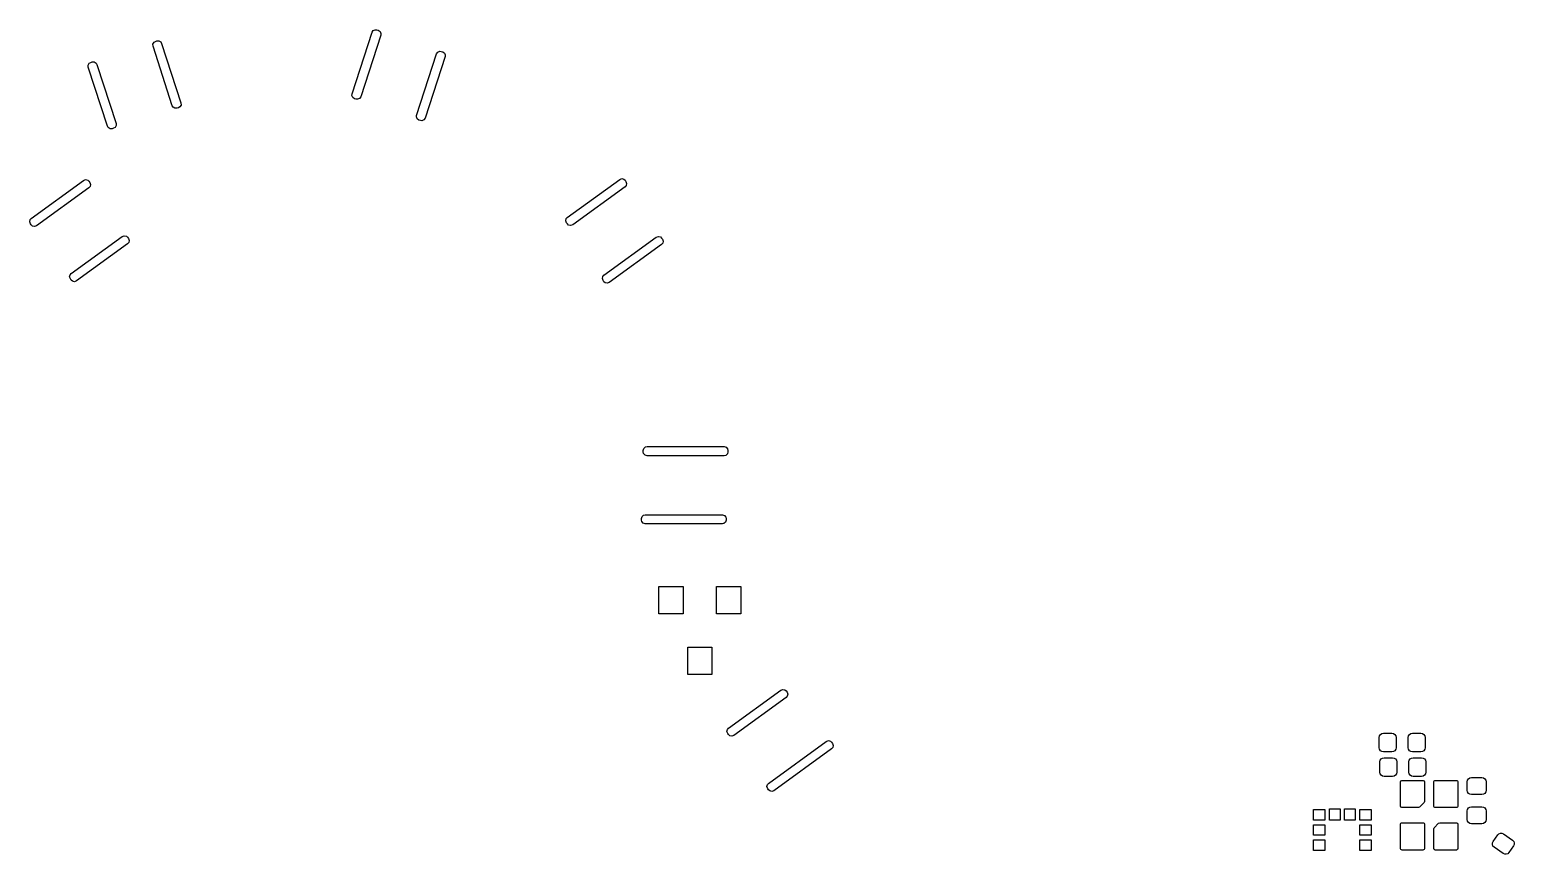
# Model space of a CAD drawing. Extents: x 114 to 163.6, y -133 to -82.7.
# Drawn here: x 114 to 163.06, y -109.94 to -82.7 of the extents above; entities that cross this region are included whole.
import ezdxf

# ---------------------------------------------------------------- set-up
doc = ezdxf.new("R2010")
doc.units = 0
doc.layers.add('BLACK', color=7, linetype='CONTINUOUS')

msp = doc.modelspace()

# ---------------------------------------------------------------- linework, layer by layer
at = {"layer": 'BLACK', "linetype": 'CONTINUOUS'}
for p, q in [((124.657545, -84.817339), (125.318549, -82.782959)), ((125.603867, -82.875664), (124.942861, -84.910044)), ((125.318549, -82.782959), (125.358622, -82.724353)), ((125.358622, -82.724353), (125.424019, -82.696716)), ((125.424019, -82.696716), (125.477318, -82.702062)), ((125.477318, -82.702062), (125.52297, -82.716895)), ((125.52297, -82.716895), (125.581575, -82.756968)), ((125.581575, -82.756968), (125.609213, -82.822365)), ((125.609213, -82.822365), (125.603867, -82.875664)), ((118.077561, -83.17073), (118.114224, -83.109932)), ((118.079589, -83.241698), (118.077561, -83.17073)), ((118.718002, -85.206511), (118.079589, -83.241698)), ((118.114224, -83.109932), (118.160486, -83.082928)), ((118.160486, -83.082928), (118.206138, -83.068095)), ((118.206138, -83.068095), (118.277106, -83.066068)), ((118.277106, -83.066068), (118.337904, -83.10273)), ((118.337904, -83.10273), (118.364907, -83.148992)), ((118.364907, -83.148992), (119.003318, -85.113805)), ((115.937686, -83.866018), (115.974349, -83.80522)), ((115.939714, -83.936985), (115.937686, -83.866018)), ((115.974349, -83.80522), (116.020613, -83.778215)), ((116.020613, -83.778215), (116.066264, -83.763383)), ((116.066264, -83.763383), (116.137232, -83.761357)), ((116.137232, -83.761357), (116.198029, -83.798021)), ((116.198029, -83.798021), (116.225031, -83.844281)), ((116.225031, -83.844281), (116.85857, -85.794094)), ((126.787546, -85.527339), (127.44855, -83.492959)), ((127.733868, -83.585664), (127.072862, -85.620044)), ((127.44855, -83.492959), (127.488623, -83.434353)), ((127.488623, -83.434353), (127.55402, -83.406716)), ((127.55402, -83.406716), (127.607319, -83.412062)), ((127.607319, -83.412062), (127.652971, -83.426895)), ((127.652971, -83.426895), (127.711576, -83.466968)), ((127.711576, -83.466968), (127.739214, -83.532365)), ((127.739214, -83.532365), (127.733868, -83.585664)), ((116.573251, -85.886799), (115.939714, -83.936985)), ((124.652199, -84.870637), (124.657545, -84.817339)), ((124.679835, -84.936034), (124.652199, -84.870637)), ((118.745006, -85.252773), (118.718002, -85.206511)), ((118.805804, -85.289435), (118.745006, -85.252773)), ((118.876772, -85.287407), (118.805804, -85.289435)), ((118.922422, -85.272574), (118.876772, -85.287407)), ((118.968683, -85.24557), (118.922422, -85.272574)), ((119.005346, -85.184772), (118.968683, -85.24557)), ((119.003318, -85.113805), (119.005346, -85.184772)), ((124.738441, -84.976108), (124.679835, -84.936034)), ((124.784091, -84.990941), (124.738441, -84.976108)), ((124.837391, -84.996287), (124.784091, -84.990941)), ((124.902788, -84.96865), (124.837391, -84.996287)), ((124.942861, -84.910044), (124.902788, -84.96865)), ((116.85857, -85.794094), (116.860598, -85.865061)), ((126.7822, -85.580637), (126.787546, -85.527339)), ((126.809836, -85.646034), (126.7822, -85.580637)), ((126.868442, -85.686108), (126.809836, -85.646034)), ((126.914092, -85.700941), (126.868442, -85.686108)), ((126.967392, -85.706287), (126.914092, -85.700941)), ((127.032789, -85.67865), (126.967392, -85.706287)), ((127.072862, -85.620044), (127.032789, -85.67865)), ((116.600254, -85.93306), (116.573251, -85.886799)), ((116.661051, -85.969723), (116.600254, -85.93306)), ((116.732019, -85.967697), (116.661051, -85.969723)), ((116.777672, -85.952864), (116.732019, -85.967697)), ((116.823935, -85.925859), (116.777672, -85.952864)), ((116.860598, -85.865061), (116.823935, -85.925859)), ((114.05631, -88.931951), (115.786854, -87.674631)), ((115.786854, -87.674631), (115.853722, -87.650773)), ((115.853722, -87.650773), (115.922873, -87.666853)), ((115.922873, -87.666853), (115.962851, -87.702506)), ((115.962851, -87.702506), (115.991064, -87.741338)), ((115.991064, -87.741338), (116.014923, -87.808206)), ((116.014923, -87.808206), (115.998842, -87.877358)), ((131.771185, -88.898676), (133.501729, -87.641356)), ((133.501729, -87.641356), (133.568597, -87.617498)), ((133.568597, -87.617498), (133.637748, -87.633578)), ((133.637748, -87.633578), (133.677726, -87.669231)), ((133.677726, -87.669231), (133.705939, -87.708063)), ((133.705939, -87.708063), (133.729798, -87.774931)), ((133.729798, -87.774931), (133.713717, -87.844083)), ((115.963189, -87.917335), (114.232646, -89.174656)), ((115.998842, -87.877358), (115.963189, -87.917335)), ((133.678064, -87.88406), (131.947521, -89.141381)), ((133.713717, -87.844083), (133.678064, -87.88406)), ((114.004577, -89.041081), (114.020657, -88.971929)), ((114.028435, -89.107948), (114.004577, -89.041081)), ((114.020657, -88.971929), (114.05631, -88.931951)), ((114.056649, -89.146781), (114.028435, -89.107948)), ((114.096627, -89.182434), (114.056649, -89.146781)), ((114.165779, -89.198514), (114.096627, -89.182434)), ((114.232646, -89.174656), (114.165779, -89.198514)), ((131.719452, -89.007806), (131.735532, -88.938654)), ((131.74331, -89.074673), (131.719452, -89.007806)), ((131.735532, -88.938654), (131.771185, -88.898676)), ((131.771524, -89.113506), (131.74331, -89.074673)), ((131.811502, -89.149159), (131.771524, -89.113506)), ((131.880654, -89.165239), (131.811502, -89.149159)), ((131.947521, -89.141381), (131.880654, -89.165239)), ((115.37575, -90.754473), (117.063564, -89.528197)), ((117.2399, -89.770903), (115.552086, -90.997177)), ((117.063564, -89.528197), (117.130431, -89.504339)), ((117.130431, -89.504339), (117.199583, -89.520419)), ((117.199583, -89.520419), (117.239562, -89.556073)), ((117.239562, -89.556073), (117.267776, -89.594907)), ((117.275552, -89.730926), (117.2399, -89.770903)), ((117.267776, -89.594907), (117.291634, -89.661775)), ((117.291634, -89.661775), (117.275552, -89.730926)), ((132.981185, -90.808676), (134.711729, -89.551356)), ((134.711729, -89.551356), (134.778597, -89.527498)), ((134.778597, -89.527498), (134.847748, -89.543578)), ((134.847748, -89.543578), (134.887726, -89.579231)), ((134.887726, -89.579231), (134.915939, -89.618063)), ((134.923717, -89.754083), (134.888064, -89.79406)), ((134.915939, -89.618063), (134.939798, -89.684931)), ((134.939798, -89.684931), (134.923717, -89.754083)), ((134.888064, -89.79406), (133.157521, -91.051381)), ((115.340096, -90.794452), (115.37575, -90.754473)), ((115.324017, -90.863604), (115.340096, -90.794452)), ((115.347876, -90.930471), (115.324017, -90.863604)), ((115.37609, -90.969303), (115.347876, -90.930471)), ((115.416067, -91.004955), (115.37609, -90.969303)), ((115.485218, -91.021035), (115.416067, -91.004955)), ((115.552086, -90.997177), (115.485218, -91.021035)), ((132.929452, -90.917806), (132.945532, -90.848654)), ((132.95331, -90.984673), (132.929452, -90.917806)), ((132.945532, -90.848654), (132.981185, -90.808676)), ((132.981524, -91.023506), (132.95331, -90.984673)), ((133.021502, -91.059159), (132.981524, -91.023506)), ((133.090654, -91.075239), (133.021502, -91.059159)), ((133.157521, -91.051381), (133.090654, -91.075239)), ((134.279999, -96.596002), (134.300001, -96.527881)), ((134.279999, -96.644003), (134.279999, -96.596002)), ((134.291385, -96.696345), (134.279999, -96.644003)), ((134.300001, -96.527881), (134.353657, -96.481388)), ((134.353657, -96.481388), (134.405999, -96.470002)), ((134.405999, -96.470002), (136.953999, -96.47)), ((136.953999, -96.47), (137.02212, -96.490002)), ((137.02212, -96.490002), (137.068613, -96.543658)), ((137.079999, -96.644), (137.059997, -96.712121)), ((137.068613, -96.543658), (137.079999, -96.596)), ((137.079999, -96.596), (137.079999, -96.644)), ((134.337878, -96.750001), (134.291385, -96.696345)), ((134.405999, -96.770003), (134.337878, -96.750001)), ((136.953999, -96.77), (134.405999, -96.770003)), ((137.006341, -96.758614), (136.953999, -96.77)), ((137.059997, -96.712121), (137.006341, -96.758614)), ((134.219999, -98.849101), (134.240001, -98.78098)), ((134.219999, -98.897102), (134.219999, -98.849101)), ((134.231385, -98.949444), (134.219999, -98.897102)), ((134.277878, -99.0031), (134.231385, -98.949444)), ((134.240001, -98.78098), (134.293657, -98.734487)), ((134.345999, -99.023102), (134.277878, -99.0031)), ((134.293657, -98.734487), (134.345999, -98.723101)), ((134.345999, -98.723101), (136.893999, -98.723099)), ((136.893999, -99.023099), (134.345999, -99.023102)), ((136.893999, -98.723099), (136.96212, -98.743101)), ((136.946341, -99.011713), (136.893999, -99.023099)), ((136.999997, -98.96522), (136.946341, -99.011713)), ((136.96212, -98.743101), (137.008613, -98.796757)), ((137.019999, -98.897099), (136.999997, -98.96522)), ((137.008613, -98.796757), (137.019999, -98.849099)), ((137.019999, -98.849099), (137.019999, -98.897099)), ((134.8, -101.996903), (134.8, -101.096903)), ((134.8, -101.096903), (135.6, -101.096903)), ((135.6, -101.096903), (135.6, -101.996903)), ((136.7, -101.996903), (136.7, -101.096903)), ((136.7, -101.096903), (137.5, -101.096903)), ((137.5, -101.096903), (137.5, -101.996903)), ((135.6, -101.996903), (134.8, -101.996903)), ((137.5, -101.996903), (136.7, -101.996903)), ((135.75, -103.996903), (135.75, -103.096903)), ((135.75, -103.096903), (136.55, -103.096903)), ((136.55, -103.096903), (136.55, -103.996903)), ((136.55, -103.996903), (135.75, -103.996903)), ((138.828063, -104.514061), (138.894931, -104.490203)), ((138.894931, -104.490203), (138.964082, -104.506283)), ((137.097519, -105.771381), (138.828063, -104.514061)), ((139.004398, -104.756765), (137.273855, -106.014086)), ((138.964082, -104.506283), (139.00406, -104.541936)), ((139.00406, -104.541936), (139.032273, -104.580768)), ((139.040051, -104.716788), (139.004398, -104.756765)), ((139.032273, -104.580768), (139.056132, -104.647636)), ((139.056132, -104.647636), (139.040051, -104.716788)), ((137.045786, -105.880511), (137.061866, -105.811359)), ((137.069644, -105.947378), (137.045786, -105.880511)), ((137.061866, -105.811359), (137.097519, -105.771381)), ((137.097858, -105.986211), (137.069644, -105.947378)), ((158.641005, -105.977908), (158.686424, -105.94756)), ((158.686424, -105.94756), (158.74, -105.936903)), ((158.74, -105.936903), (159.02, -105.936903)), ((159.02, -105.936903), (159.073576, -105.94756)), ((159.073576, -105.94756), (159.118995, -105.977908)), ((159.601005, -105.977908), (159.646424, -105.94756)), ((159.646424, -105.94756), (159.7, -105.936903)), ((159.7, -105.936903), (159.98, -105.936903)), ((159.98, -105.936903), (160.033576, -105.94756)), ((160.033576, -105.94756), (160.078995, -105.977908)), ((137.137836, -106.021864), (137.097858, -105.986211)), ((137.206988, -106.037944), (137.137836, -106.021864)), ((137.273855, -106.014086), (137.206988, -106.037944)), ((138.419325, -107.594819), (140.329809, -106.206764)), ((140.506145, -106.44947), (138.595661, -107.837523)), ((140.329809, -106.206764), (140.396677, -106.182906)), ((140.396677, -106.182906), (140.465828, -106.198986)), ((140.465828, -106.198986), (140.505807, -106.23464)), ((140.505807, -106.23464), (140.534021, -106.273474)), ((140.541797, -106.409493), (140.506145, -106.44947)), ((140.534021, -106.273474), (140.557879, -106.340342)), ((140.557879, -106.340342), (140.541797, -106.409493)), ((158.6, -106.076903), (158.610657, -106.023327)), ((158.6, -106.416903), (158.6, -106.076903)), ((158.610657, -106.470479), (158.6, -106.416903)), ((158.610657, -106.023327), (158.641005, -105.977908)), ((159.118995, -105.977908), (159.149343, -106.023327)), ((159.149343, -106.023327), (159.16, -106.076903)), ((159.16, -106.416903), (159.149343, -106.470479)), ((159.16, -106.076903), (159.16, -106.416903)), ((159.56, -106.076903), (159.570657, -106.023327)), ((159.56, -106.416903), (159.56, -106.076903)), ((159.570657, -106.470479), (159.56, -106.416903)), ((159.570657, -106.023327), (159.601005, -105.977908)), ((160.078995, -105.977908), (160.109343, -106.023327)), ((160.109343, -106.023327), (160.12, -106.076903)), ((160.12, -106.416903), (160.109343, -106.470479)), ((160.12, -106.076903), (160.12, -106.416903)), ((158.641005, -106.515898), (158.610657, -106.470479)), ((158.62, -106.886903), (158.630657, -106.833327)), ((158.62, -107.226903), (158.62, -106.886903)), ((158.630657, -106.833327), (158.661005, -106.787908)), ((158.686424, -106.546246), (158.641005, -106.515898)), ((158.661005, -106.787908), (158.706424, -106.75756)), ((158.74, -106.556903), (158.686424, -106.546246)), ((158.706424, -106.75756), (158.76, -106.746903)), ((159.02, -106.556903), (158.74, -106.556903)), ((158.76, -106.746903), (159.04, -106.746903)), ((159.073576, -106.546246), (159.02, -106.556903)), ((159.04, -106.746903), (159.093576, -106.75756)), ((159.118995, -106.515898), (159.073576, -106.546246)), ((159.093576, -106.75756), (159.138995, -106.787908)), ((159.149343, -106.470479), (159.118995, -106.515898)), ((159.138995, -106.787908), (159.169343, -106.833327)), ((159.169343, -106.833327), (159.18, -106.886903)), ((159.18, -106.886903), (159.18, -107.226903)), ((159.601005, -106.515898), (159.570657, -106.470479)), ((159.58, -106.886903), (159.590657, -106.833327)), ((159.58, -107.226903), (159.58, -106.886903)), ((159.590657, -106.833327), (159.621005, -106.787908)), ((159.646424, -106.546246), (159.601005, -106.515898)), ((159.621005, -106.787908), (159.666424, -106.75756)), ((159.7, -106.556903), (159.646424, -106.546246)), ((159.666424, -106.75756), (159.72, -106.746903)), ((159.98, -106.556903), (159.7, -106.556903)), ((159.72, -106.746903), (160, -106.746903)), ((160.033576, -106.546246), (159.98, -106.556903)), ((160, -106.746903), (160.053576, -106.75756)), ((160.078995, -106.515898), (160.033576, -106.546246)), ((160.053576, -106.75756), (160.098995, -106.787908)), ((160.109343, -106.470479), (160.078995, -106.515898)), ((160.098995, -106.787908), (160.129343, -106.833327)), ((160.129343, -106.833327), (160.14, -106.886903)), ((160.14, -106.886903), (160.14, -107.226903)), ((158.630657, -107.280479), (158.62, -107.226903)), ((158.661005, -107.325898), (158.630657, -107.280479)), ((158.706424, -107.356246), (158.661005, -107.325898)), ((158.76, -107.366903), (158.706424, -107.356246)), ((159.04, -107.366903), (158.76, -107.366903)), ((159.093576, -107.356246), (159.04, -107.366903)), ((159.138995, -107.325898), (159.093576, -107.356246)), ((159.169343, -107.280479), (159.138995, -107.325898)), ((159.18, -107.226903), (159.169343, -107.280479)), ((159.590657, -107.280479), (159.58, -107.226903)), ((159.621005, -107.325898), (159.590657, -107.280479)), ((159.666424, -107.356246), (159.621005, -107.325898)), ((159.72, -107.366903), (159.666424, -107.356246)), ((160, -107.366903), (159.72, -107.366903)), ((160.053576, -107.356246), (160, -107.366903)), ((160.098995, -107.325898), (160.053576, -107.356246)), ((160.129343, -107.280479), (160.098995, -107.325898)), ((160.14, -107.226903), (160.129343, -107.280479)), ((161.551005, -107.447908), (161.596424, -107.41756)), ((161.596424, -107.41756), (161.65, -107.406903)), ((161.65, -107.406903), (161.99, -107.406903)), ((161.99, -107.406903), (162.043576, -107.41756)), ((162.043576, -107.41756), (162.088995, -107.447908)), ((138.367592, -107.70395), (138.383671, -107.634798)), ((138.391451, -107.770817), (138.367592, -107.70395)), ((138.383671, -107.634798), (138.419325, -107.594819)), ((138.419665, -107.809649), (138.391451, -107.770817)), ((138.459642, -107.845301), (138.419665, -107.809649)), ((138.528793, -107.861381), (138.459642, -107.845301)), ((138.595661, -107.837523), (138.528793, -107.861381)), ((159.3, -107.546903), (159.314645, -107.511548)), ((159.3, -108.346903), (159.3, -107.546903)), ((159.314645, -107.511548), (159.35, -107.496903)), ((159.35, -107.496903), (160.05, -107.496903)), ((160.05, -107.496903), (160.085355, -107.511548)), ((160.085355, -107.511548), (160.1, -107.546903)), ((160.1, -107.546903), (160.1, -108.196903)), ((160.4, -107.556903), (160.404567, -107.533942)), ((160.4, -108.336903), (160.4, -107.556903)), ((160.404567, -107.533942), (160.417574, -107.514477)), ((160.417574, -107.514477), (160.437039, -107.50147)), ((160.437039, -107.50147), (160.46, -107.496903)), ((160.46, -107.496903), (161.14, -107.496903)), ((161.14, -107.496903), (161.162961, -107.50147)), ((161.162961, -107.50147), (161.182426, -107.514477)), ((161.182426, -107.514477), (161.195433, -107.533942)), ((161.195433, -107.533942), (161.2, -107.556903)), ((161.2, -107.556903), (161.2, -108.336903)), ((161.51, -107.546903), (161.520657, -107.493327)), ((161.51, -107.826903), (161.51, -107.546903)), ((161.520657, -107.880479), (161.51, -107.826903)), ((161.520657, -107.493327), (161.551005, -107.447908)), ((161.551005, -107.925898), (161.520657, -107.880479)), ((161.596424, -107.956246), (161.551005, -107.925898)), ((162.088995, -107.925898), (162.043576, -107.956246)), ((162.088995, -107.447908), (162.119343, -107.493327)), ((162.119343, -107.880479), (162.088995, -107.925898)), ((162.119343, -107.493327), (162.13, -107.546903)), ((162.13, -107.826903), (162.119343, -107.880479)), ((162.13, -107.546903), (162.13, -107.826903)), ((159.314645, -108.382258), (159.3, -108.346903)), ((159.35, -108.396903), (159.314645, -108.382258)), ((159.9, -108.396903), (159.35, -108.396903)), ((159.935355, -108.382258), (159.9, -108.396903)), ((160.085355, -108.232258), (159.935355, -108.382258)), ((160.1, -108.196903), (160.085355, -108.232258)), ((160.404567, -108.359864), (160.4, -108.336903)), ((160.417574, -108.379329), (160.404567, -108.359864)), ((160.437039, -108.392336), (160.417574, -108.379329)), ((160.46, -108.396903), (160.437039, -108.392336)), ((161.14, -108.396903), (160.46, -108.396903)), ((161.162961, -108.392336), (161.14, -108.396903)), ((161.182426, -108.379329), (161.162961, -108.392336)), ((161.195433, -108.359864), (161.182426, -108.379329)), ((161.2, -108.336903), (161.195433, -108.359864)), ((161.520657, -108.453327), (161.551005, -108.407908)), ((161.551005, -108.407908), (161.596424, -108.37756)), ((161.65, -107.966903), (161.596424, -107.956246)), ((161.596424, -108.37756), (161.65, -108.366903)), ((161.99, -107.966903), (161.65, -107.966903)), ((161.65, -108.366903), (161.99, -108.366903)), ((162.043576, -107.956246), (161.99, -107.966903)), ((161.99, -108.366903), (162.043576, -108.37756)), ((162.043576, -108.37756), (162.088995, -108.407908)), ((162.088995, -108.407908), (162.119343, -108.453327)), ((156.43, -108.811903), (156.43, -108.461903)), ((156.43, -108.461903), (156.805, -108.461903)), ((156.805, -108.811903), (156.43, -108.811903)), ((156.805, -108.461903), (156.805, -108.811903)), ((156.955, -108.811903), (156.955, -108.436903)), ((156.955, -108.436903), (157.305, -108.436903)), ((157.305, -108.811903), (156.955, -108.811903)), ((157.305, -108.436903), (157.305, -108.811903)), ((157.455, -108.811903), (157.455, -108.436903)), ((157.455, -108.436903), (157.805, -108.436903)), ((157.805, -108.811903), (157.455, -108.811903)), ((157.805, -108.436903), (157.805, -108.811903)), ((157.955, -108.811903), (157.955, -108.461903)), ((157.955, -108.461903), (158.33, -108.461903)), ((158.33, -108.811903), (157.955, -108.811903)), ((158.33, -108.461903), (158.33, -108.811903)), ((159.317574, -108.914477), (159.337039, -108.90147)), ((159.337039, -108.90147), (159.36, -108.896903)), ((159.36, -108.896903), (160.04, -108.896903)), ((160.04, -108.896903), (160.062961, -108.90147)), ((160.062961, -108.90147), (160.082426, -108.914477)), ((160.414645, -109.061548), (160.564645, -108.911548)), ((160.564645, -108.911548), (160.6, -108.896903)), ((160.6, -108.896903), (161.15, -108.896903)), ((161.15, -108.896903), (161.185355, -108.911548)), ((161.185355, -108.911548), (161.2, -108.946903)), ((161.51, -108.506903), (161.520657, -108.453327)), ((161.51, -108.786903), (161.51, -108.506903)), ((161.520657, -108.840479), (161.51, -108.786903)), ((161.551005, -108.885898), (161.520657, -108.840479)), ((161.596424, -108.916246), (161.551005, -108.885898)), ((162.088995, -108.885898), (162.043576, -108.916246)), ((162.119343, -108.840479), (162.088995, -108.885898)), ((162.119343, -108.453327), (162.13, -108.506903)), ((162.13, -108.786903), (162.119343, -108.840479)), ((162.13, -108.506903), (162.13, -108.786903)), ((156.43, -109.311903), (156.43, -108.961903)), ((156.43, -108.961903), (156.805, -108.961903)), ((156.805, -109.311903), (156.43, -109.311903)), ((156.805, -108.961903), (156.805, -109.311903)), ((157.955, -109.311903), (157.955, -108.961903)), ((157.955, -108.961903), (158.33, -108.961903)), ((158.33, -109.311903), (157.955, -109.311903)), ((158.33, -108.961903), (158.33, -109.311903)), ((159.3, -108.956903), (159.304567, -108.933942)), ((159.3, -109.736903), (159.3, -108.956903)), ((159.304567, -108.933942), (159.317574, -108.914477)), ((160.082426, -108.914477), (160.095433, -108.933942)), ((160.095433, -108.933942), (160.1, -108.956903)), ((160.1, -108.956903), (160.1, -109.736903)), ((160.4, -109.096903), (160.414645, -109.061548)), ((160.4, -109.746903), (160.4, -109.096903)), ((161.2, -108.946903), (161.2, -109.746903)), ((161.65, -108.926903), (161.596424, -108.916246)), ((161.99, -108.926903), (161.65, -108.926903)), ((162.043576, -108.916246), (161.99, -108.926903)), ((162.362963, -109.516176), (162.517828, -109.295005)), ((162.517828, -109.295005), (162.555878, -109.25858)), ((162.555878, -109.25858), (162.604971, -109.239489)), ((162.604971, -109.239489), (162.657633, -109.240638)), ((162.657633, -109.240638), (162.705847, -109.261852)), ((162.705847, -109.261852), (163.008933, -109.474076)), ((156.43, -109.811903), (156.43, -109.461903)), ((156.43, -109.461903), (156.805, -109.461903)), ((156.805, -109.811903), (156.43, -109.811903)), ((156.805, -109.461903), (156.805, -109.811903)), ((157.955, -109.811903), (157.955, -109.461903)), ((157.955, -109.461903), (158.33, -109.461903)), ((158.33, -109.811903), (157.955, -109.811903)), ((158.33, -109.461903), (158.33, -109.811903)), ((159.304567, -109.759864), (159.3, -109.736903)), ((159.317574, -109.779329), (159.304567, -109.759864)), ((159.337039, -109.792336), (159.317574, -109.779329)), ((159.36, -109.796903), (159.337039, -109.792336)), ((160.04, -109.796903), (159.36, -109.796903)), ((160.062961, -109.792336), (160.04, -109.796903)), ((160.082426, -109.779329), (160.062961, -109.792336)), ((160.095433, -109.759864), (160.082426, -109.779329)), ((160.1, -109.736903), (160.095433, -109.759864)), ((160.414645, -109.782258), (160.4, -109.746903)), ((160.45, -109.796903), (160.414645, -109.782258)), ((161.15, -109.796903), (160.45, -109.796903)), ((161.185355, -109.782258), (161.15, -109.796903)), ((161.2, -109.746903), (161.185355, -109.782258)), ((162.3406, -109.617051), (162.341748, -109.564389)), ((162.35969, -109.666145), (162.3406, -109.617051)), ((162.341748, -109.564389), (162.362963, -109.516176)), ((162.396115, -109.704194), (162.35969, -109.666145)), ((162.699201, -109.916418), (162.396115, -109.704194)), ((162.88722, -109.883265), (162.84917, -109.91969)), ((163.042085, -109.662094), (162.88722, -109.883265)), ((163.008933, -109.474076), (163.045358, -109.512125)), ((163.0633, -109.613881), (163.042085, -109.662094)), ((163.045358, -109.512125), (163.064448, -109.561219)), ((163.064448, -109.561219), (163.0633, -109.613881)), ((162.747415, -109.937632), (162.699201, -109.916418)), ((162.800077, -109.938781), (162.747415, -109.937632)), ((162.84917, -109.91969), (162.800077, -109.938781))]:
    msp.add_line(p, q, dxfattribs=at)

doc.saveas('drawing.dxf')
